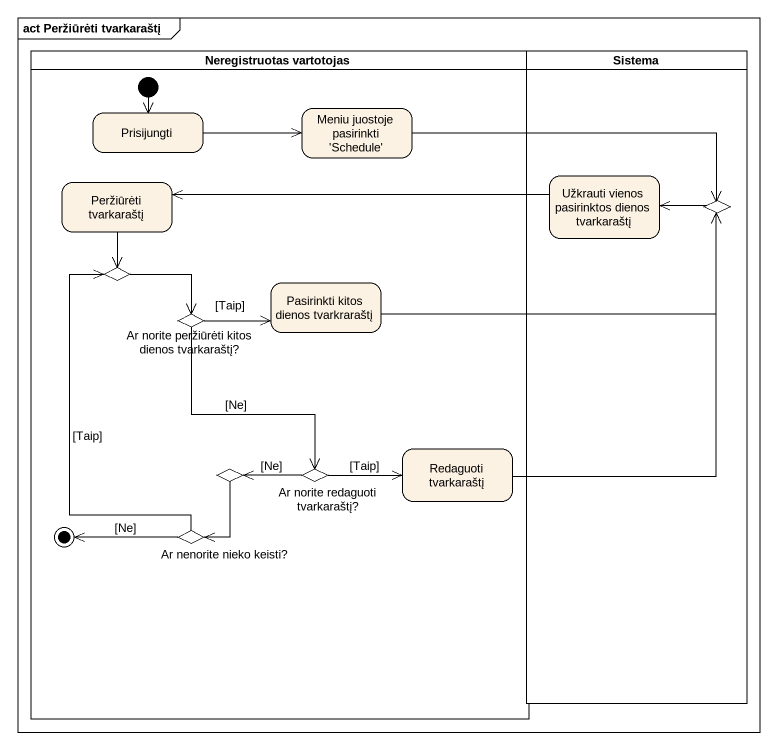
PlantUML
@startuml
mainframe act Peržiūrėti tvarkaraštį
hide empty description
state "Neregistruotas vartotojas" as Neregistruotas_vartotojas <<partition>> {
  state Prisijungti
  state "Meniu juostoje pasirinkti 'Schedule'" as Meniu_juostoje_pasirinkti
  state "Peržiūrėti tvarkaraštį" as Peržiūrėti_tvarkaraštį
  state choice2 <<choice>>
  state "Pasirinkti kitos dienos tvarkraraštį" as Pasirinkti_kitos_dienos
  state "Ar norite peržiūrėti kitos dienos tvarkaraštį?" as Ar_norite_peržiūrėti_kitos <<choice>>
  state choice3 <<choice>>
  state "Ar norite redaguoti tvarkaraštį?" as Ar_norite_redaguoti <<choice>>
  state "Redaguoti tvarkaraštį" as Redaguoti_tvarkaraštį
  state "Ar nenorite nieko keisti?" as Ar_nenorite_nieko_keisti <<choice>>
  [*] --> Prisijungti
  Ar_nenorite_nieko_keisti -left-> [*] : [Ne]
}
state Sistema <<partition>> {
  state "Užkrauti vienos pasirinktos dienos tvarkaraštį" as Užkrauti_vienos_pasirinktos
  state choice1 <<choice>>
}
Prisijungti -right-> Meniu_juostoje_pasirinkti
Meniu_juostoje_pasirinkti -right-> choice1
Peržiūrėti_tvarkaraštį --> choice2
Užkrauti_vienos_pasirinktos -left-> Peržiūrėti_tvarkaraštį
choice1 -left-> Užkrauti_vienos_pasirinktos
choice2 --> Ar_norite_peržiūrėti_kitos
Pasirinkti_kitos_dienos -right-> choice1
Ar_norite_peržiūrėti_kitos -right-> Pasirinkti_kitos_dienos : [Taip]
Ar_norite_peržiūrėti_kitos --> Ar_norite_redaguoti : [Ne]
choice3 --> Ar_nenorite_nieko_keisti
Ar_norite_redaguoti -left-> choice3 : [Ne]
Ar_norite_redaguoti -right-> Redaguoti_tvarkaraštį : [Taip]
Redaguoti_tvarkaraštį -up-> choice1
Ar_nenorite_nieko_keisti -up-> choice2 : [Taip]
@enduml
